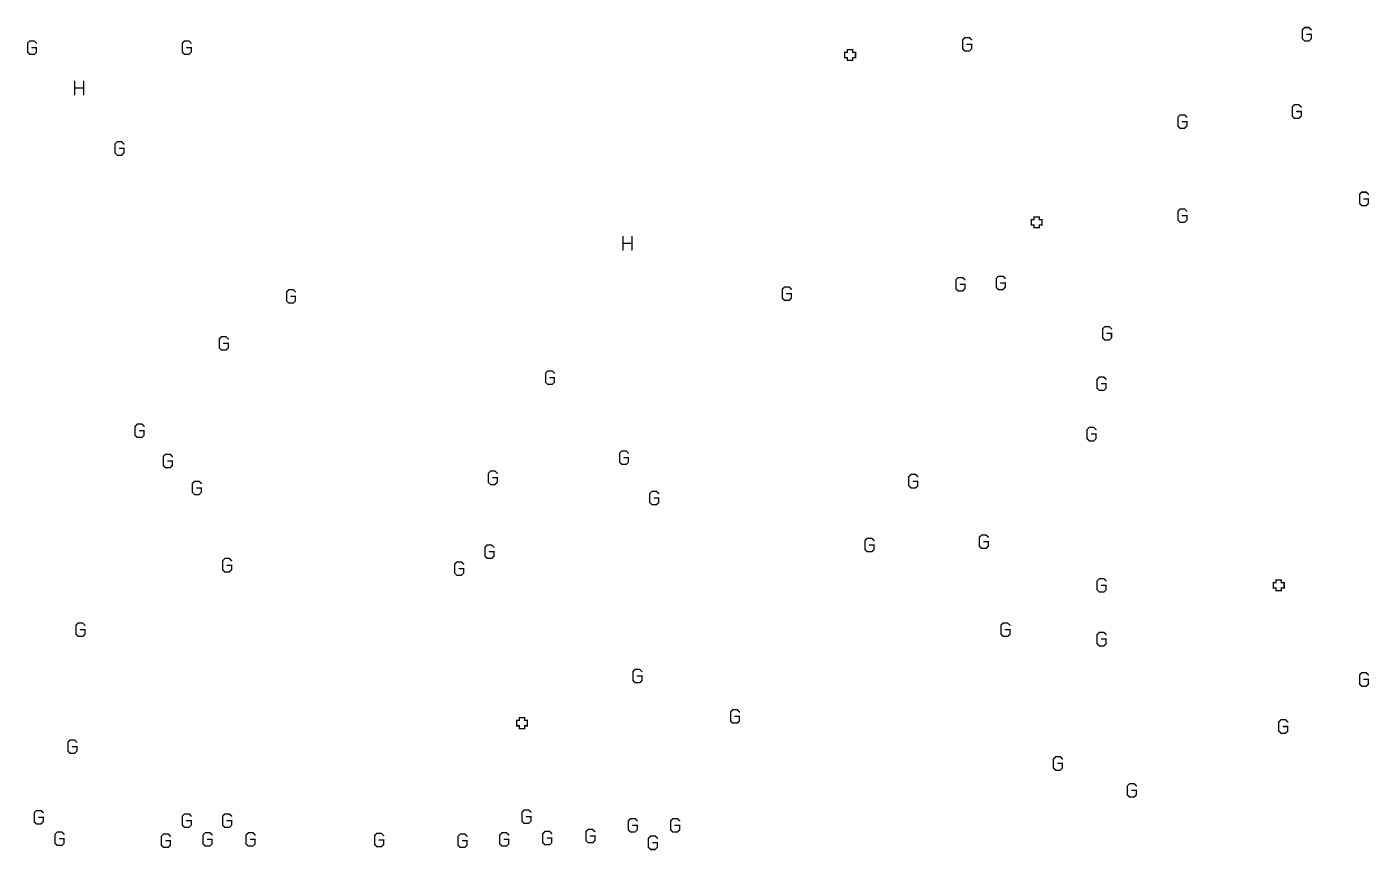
# Model space of a CAD drawing. Extents: x -9.8 to 23.3, y -7.1 to 14.3.
# Drawn here: x 4.449 to 6.444, y 2.616 to 3.841 of the extents above; entities that cross this region are included whole.
import ezdxf

# ---------------------------------------------------------------- set-up
doc = ezdxf.new("R2010")
doc.units = 0
doc.layers.add('2D_LINE_00', color=1, linetype='CONTINUOUS')

# ---------------------------------------------------------------- blocks, each defined once
blk = doc.blocks.new('SMOOTH_0$002')
at = {"const_width": 0.001}
blk.add_lwpolyline([(-0.0005, 0, 1), (0.0005, 0, 1)], format="xyb", close=True, dxfattribs=at)
blk = doc.blocks.new('DRAWING_3680')
at = {"layer": '2D_LINE_00', "const_width": 0.002}
blk.add_lwpolyline([(0, 0), (0, -0.004), (0.008, -0.004), (0.008, 0), (0.012, 0), (0.012, 0.008), (0.008, 0.008), (0.008, 0.012), (0, 0.012), (0, 0.008), (-0.004, 0.008), (-0.004, 0), (0, 0)], dxfattribs=at)
at = {"layer": '2D_LINE_00'}
for p in [(-0.004, 0.008), (-0.004, 0), (0, 0.012), (0, 0.008), (0, 0), (0, 0), (0.008, 0.012), (0.008, 0.008), (0.008, 0), (0.012, 0.008), (0.012, 0), (0, -0.004), (0.008, -0.004)]:
    blk.add_blockref('SMOOTH_0$002', p, dxfattribs=at)
blk = doc.blocks.new('DRAWING_3682')
at = {"layer": '2D_LINE_00', "const_width": 0.002}
blk.add_lwpolyline([(0, 0), (0, -0.004), (0.008, -0.004), (0.008, 0), (0.012, 0), (0.012, 0.008), (0.008, 0.008), (0.008, 0.012), (0, 0.012), (0, 0.008), (-0.004, 0.008), (-0.004, 0), (0, 0)], dxfattribs=at)
at = {"layer": '2D_LINE_00'}
for p in [(-0.004, 0.008), (-0.004, 0), (0, 0.012), (0, 0.008), (0, 0), (0, 0), (0.008, 0.012), (0.008, 0.008), (0.008, 0), (0.012, 0.008), (0.012, 0), (0, -0.004), (0.008, -0.004)]:
    blk.add_blockref('SMOOTH_0$002', p, dxfattribs=at)
blk = doc.blocks.new('DRAWING_3683')
at = {"layer": '2D_LINE_00', "const_width": 0.002}
blk.add_lwpolyline([(0, 0), (0, -0.004), (0.008, -0.004), (0.008, 0), (0.012, 0), (0.012, 0.008), (0.008, 0.008), (0.008, 0.012), (0, 0.012), (0, 0.008), (-0.004, 0.008), (-0.004, 0), (0, 0)], dxfattribs=at)
at = {"layer": '2D_LINE_00'}
for p in [(-0.004, 0.008), (-0.004, 0), (0, 0.012), (0, 0.008), (0, 0), (0, 0), (0.008, 0.012), (0.008, 0.008), (0.008, 0), (0.012, 0.008), (0.012, 0), (0, -0.004), (0.008, -0.004)]:
    blk.add_blockref('SMOOTH_0$002', p, dxfattribs=at)
blk = doc.blocks.new('DRAWING_3687')
at = {"layer": '2D_LINE_00', "const_width": 0.002}
blk.add_lwpolyline([(0, 0), (0, -0.004), (0.008, -0.004), (0.008, 0), (0.012, 0), (0.012, 0.008), (0.008, 0.008), (0.008, 0.012), (0, 0.012), (0, 0.008), (-0.004, 0.008), (-0.004, 0), (0, 0)], dxfattribs=at)
at = {"layer": '2D_LINE_00'}
for p in [(-0.004, 0.008), (-0.004, 0), (0, 0.012), (0, 0.008), (0, 0), (0, 0), (0.008, 0.012), (0.008, 0.008), (0.008, 0), (0.012, 0.008), (0.012, 0), (0, -0.004), (0.008, -0.004)]:
    blk.add_blockref('SMOOTH_0$002', p, dxfattribs=at)
blk = doc.blocks.new('DRAWING_3693')
at = {"layer": '2D_LINE_00', "const_width": 0.002}
blk.add_lwpolyline([(0, 0), (-0.00333, 0.00333), (-0.01, 0.00333), (-0.01333, 0), (-0.01333, -0.01333), (-0.01, -0.01666), (-0.00333, -0.01666), (0, -0.01333), (0, -0.00666), (-0.00667, -0.00666)], dxfattribs=at)
at = {"layer": '2D_LINE_00'}
for p in [(-0.01333, 0), (-0.01, 0.00333), (-0.00333, 0.00333), (0, 0), (-0.01333, -0.01333), (-0.01, -0.01666), (-0.00667, -0.00666), (-0.00333, -0.01666), (0, -0.00666), (0, -0.01333)]:
    blk.add_blockref('SMOOTH_0$002', p, dxfattribs=at)
blk = doc.blocks.new('DRAWING_3694')
at = {"layer": '2D_LINE_00', "const_width": 0.002}
blk.add_lwpolyline([(0, 0), (-0.00333, 0.00333), (-0.01, 0.00333), (-0.01333, 0), (-0.01333, -0.01333), (-0.01, -0.01666), (-0.00333, -0.01666), (0, -0.01333), (0, -0.00666), (-0.00667, -0.00666)], dxfattribs=at)
at = {"layer": '2D_LINE_00'}
for p in [(-0.01333, 0), (-0.01, 0.00333), (-0.00333, 0.00333), (0, 0), (-0.01333, -0.01333), (-0.01, -0.01666), (-0.00667, -0.00666), (-0.00333, -0.01666), (0, -0.00666), (0, -0.01333)]:
    blk.add_blockref('SMOOTH_0$002', p, dxfattribs=at)
blk = doc.blocks.new('DRAWING_3695')
at = {"layer": '2D_LINE_00', "const_width": 0.002}
blk.add_lwpolyline([(0, 0), (0, -0.01999), (0, -0.00999), (0.01333, -0.00999), (0.01333, 0), (0.01333, -0.01999)], dxfattribs=at)
at = {"layer": '2D_LINE_00'}
for p in [(0, 0), (0.01333, 0), (0, -0.00999), (0, -0.01999), (0.01333, -0.00999), (0.01333, -0.01999)]:
    blk.add_blockref('SMOOTH_0$002', p, dxfattribs=at)
blk = doc.blocks.new('DRAWING_3702')
at = {"layer": '2D_LINE_00', "const_width": 0.002}
blk.add_lwpolyline([(0, 0), (0, -0.01999), (0, -0.00999), (0.01333, -0.00999), (0.01333, 0), (0.01333, -0.01999)], dxfattribs=at)
at = {"layer": '2D_LINE_00'}
for p in [(0, 0), (0.01333, 0), (0, -0.00999), (0, -0.01999), (0.01333, -0.00999), (0.01333, -0.01999)]:
    blk.add_blockref('SMOOTH_0$002', p, dxfattribs=at)
blk = doc.blocks.new('DRAWING_3710')
at = {"layer": '2D_LINE_00', "const_width": 0.002}
blk.add_lwpolyline([(0, 0), (-0.00333, 0.00333), (-0.01, 0.00333), (-0.01333, 0), (-0.01333, -0.01333), (-0.01, -0.01666), (-0.00333, -0.01666), (0, -0.01333), (0, -0.00666), (-0.00667, -0.00666)], dxfattribs=at)
at = {"layer": '2D_LINE_00'}
for p in [(-0.01333, 0), (-0.01, 0.00333), (-0.00333, 0.00333), (0, 0), (-0.01333, -0.01333), (-0.01, -0.01666), (-0.00667, -0.00666), (-0.00333, -0.01666), (0, -0.00666), (0, -0.01333)]:
    blk.add_blockref('SMOOTH_0$002', p, dxfattribs=at)
blk = doc.blocks.new('DRAWING_3716')
at = {"layer": '2D_LINE_00', "const_width": 0.002}
blk.add_lwpolyline([(0, 0), (-0.00333, 0.00333), (-0.01, 0.00333), (-0.01333, 0), (-0.01333, -0.01333), (-0.01, -0.01666), (-0.00333, -0.01666), (0, -0.01333), (0, -0.00666), (-0.00667, -0.00666)], dxfattribs=at)
at = {"layer": '2D_LINE_00'}
for p in [(-0.01333, 0), (-0.01, 0.00333), (-0.00333, 0.00333), (0, 0), (-0.01333, -0.01333), (-0.01, -0.01666), (-0.00667, -0.00666), (-0.00333, -0.01666), (0, -0.00666), (0, -0.01333)]:
    blk.add_blockref('SMOOTH_0$002', p, dxfattribs=at)
blk = doc.blocks.new('DRAWING_3717')
at = {"layer": '2D_LINE_00', "const_width": 0.002}
blk.add_lwpolyline([(0, 0), (-0.00333, 0.00333), (-0.01, 0.00333), (-0.01333, 0), (-0.01333, -0.01333), (-0.01, -0.01666), (-0.00333, -0.01666), (0, -0.01333), (0, -0.00666), (-0.00667, -0.00666)], dxfattribs=at)
at = {"layer": '2D_LINE_00'}
for p in [(-0.01333, 0), (-0.01, 0.00333), (-0.00333, 0.00333), (0, 0), (-0.01333, -0.01333), (-0.01, -0.01666), (-0.00667, -0.00666), (-0.00333, -0.01666), (0, -0.00666), (0, -0.01333)]:
    blk.add_blockref('SMOOTH_0$002', p, dxfattribs=at)
blk = doc.blocks.new('DRAWING_3719')
at = {"layer": '2D_LINE_00', "const_width": 0.002}
blk.add_lwpolyline([(0, 0), (-0.00333, 0.00333), (-0.01, 0.00333), (-0.01333, 0), (-0.01333, -0.01333), (-0.01, -0.01666), (-0.00333, -0.01666), (0, -0.01333), (0, -0.00666), (-0.00667, -0.00666)], dxfattribs=at)
at = {"layer": '2D_LINE_00'}
for p in [(-0.01333, 0), (-0.01, 0.00333), (-0.00333, 0.00333), (0, 0), (-0.01333, -0.01333), (-0.01, -0.01666), (-0.00667, -0.00666), (-0.00333, -0.01666), (0, -0.00666), (0, -0.01333)]:
    blk.add_blockref('SMOOTH_0$002', p, dxfattribs=at)
blk = doc.blocks.new('DRAWING_3724')
at = {"layer": '2D_LINE_00', "const_width": 0.002}
blk.add_lwpolyline([(0, 0), (-0.00333, 0.00333), (-0.01, 0.00333), (-0.01333, 0), (-0.01333, -0.01333), (-0.01, -0.01666), (-0.00333, -0.01666), (0, -0.01333), (0, -0.00666), (-0.00667, -0.00666)], dxfattribs=at)
at = {"layer": '2D_LINE_00'}
for p in [(-0.01333, 0), (-0.01, 0.00333), (-0.00333, 0.00333), (0, 0), (-0.01333, -0.01333), (-0.01, -0.01666), (-0.00667, -0.00666), (-0.00333, -0.01666), (0, -0.00666), (0, -0.01333)]:
    blk.add_blockref('SMOOTH_0$002', p, dxfattribs=at)
blk = doc.blocks.new('DRAWING_3725')
at = {"layer": '2D_LINE_00', "const_width": 0.002}
blk.add_lwpolyline([(0, 0), (-0.00333, 0.00333), (-0.01, 0.00333), (-0.01333, 0), (-0.01333, -0.01333), (-0.01, -0.01666), (-0.00333, -0.01666), (0, -0.01333), (0, -0.00666), (-0.00667, -0.00666)], dxfattribs=at)
at = {"layer": '2D_LINE_00'}
for p in [(-0.01333, 0), (-0.01, 0.00333), (-0.00333, 0.00333), (0, 0), (-0.01333, -0.01333), (-0.01, -0.01666), (-0.00667, -0.00666), (-0.00333, -0.01666), (0, -0.00666), (0, -0.01333)]:
    blk.add_blockref('SMOOTH_0$002', p, dxfattribs=at)
blk = doc.blocks.new('DRAWING_3729')
at = {"layer": '2D_LINE_00', "const_width": 0.002}
blk.add_lwpolyline([(0, 0), (-0.00333, 0.00333), (-0.01, 0.00333), (-0.01333, 0), (-0.01333, -0.01333), (-0.01, -0.01666), (-0.00333, -0.01666), (0, -0.01333), (0, -0.00666), (-0.00667, -0.00666)], dxfattribs=at)
at = {"layer": '2D_LINE_00'}
for p in [(-0.01333, 0), (-0.01, 0.00333), (-0.00333, 0.00333), (0, 0), (-0.01333, -0.01333), (-0.01, -0.01666), (-0.00667, -0.00666), (-0.00333, -0.01666), (0, -0.00666), (0, -0.01333)]:
    blk.add_blockref('SMOOTH_0$002', p, dxfattribs=at)
blk = doc.blocks.new('DRAWING_3731')
at = {"layer": '2D_LINE_00', "const_width": 0.002}
blk.add_lwpolyline([(0, 0), (-0.00333, 0.00333), (-0.01, 0.00333), (-0.01333, 0), (-0.01333, -0.01333), (-0.01, -0.01666), (-0.00333, -0.01666), (0, -0.01333), (0, -0.00666), (-0.00667, -0.00666)], dxfattribs=at)
at = {"layer": '2D_LINE_00'}
for p in [(-0.01333, 0), (-0.01, 0.00333), (-0.00333, 0.00333), (0, 0), (-0.01333, -0.01333), (-0.01, -0.01666), (-0.00667, -0.00666), (-0.00333, -0.01666), (0, -0.00666), (0, -0.01333)]:
    blk.add_blockref('SMOOTH_0$002', p, dxfattribs=at)
blk = doc.blocks.new('DRAWING_3736')
at = {"layer": '2D_LINE_00', "const_width": 0.002}
blk.add_lwpolyline([(0, 0), (-0.00333, 0.00333), (-0.01, 0.00333), (-0.01333, 0), (-0.01333, -0.01333), (-0.01, -0.01666), (-0.00333, -0.01666), (0, -0.01333), (0, -0.00666), (-0.00667, -0.00666)], dxfattribs=at)
at = {"layer": '2D_LINE_00'}
for p in [(-0.01333, 0), (-0.01, 0.00333), (-0.00333, 0.00333), (0, 0), (-0.01333, -0.01333), (-0.01, -0.01666), (-0.00667, -0.00666), (-0.00333, -0.01666), (0, -0.00666), (0, -0.01333)]:
    blk.add_blockref('SMOOTH_0$002', p, dxfattribs=at)
blk = doc.blocks.new('DRAWING_3737')
at = {"layer": '2D_LINE_00', "const_width": 0.002}
blk.add_lwpolyline([(0, 0), (-0.00333, 0.00333), (-0.01, 0.00333), (-0.01333, 0), (-0.01333, -0.01333), (-0.01, -0.01666), (-0.00333, -0.01666), (0, -0.01333), (0, -0.00666), (-0.00667, -0.00666)], dxfattribs=at)
at = {"layer": '2D_LINE_00'}
for p in [(-0.01333, 0), (-0.01, 0.00333), (-0.00333, 0.00333), (0, 0), (-0.01333, -0.01333), (-0.01, -0.01666), (-0.00667, -0.00666), (-0.00333, -0.01666), (0, -0.00666), (0, -0.01333)]:
    blk.add_blockref('SMOOTH_0$002', p, dxfattribs=at)
blk = doc.blocks.new('DRAWING_3744')
at = {"layer": '2D_LINE_00', "const_width": 0.002}
blk.add_lwpolyline([(0, 0), (-0.00333, 0.00333), (-0.01, 0.00333), (-0.01333, 0), (-0.01333, -0.01333), (-0.01, -0.01666), (-0.00333, -0.01666), (0, -0.01333), (0, -0.00666), (-0.00667, -0.00666)], dxfattribs=at)
at = {"layer": '2D_LINE_00'}
for p in [(-0.01333, 0), (-0.01, 0.00333), (-0.00333, 0.00333), (0, 0), (-0.01333, -0.01333), (-0.01, -0.01666), (-0.00667, -0.00666), (-0.00333, -0.01666), (0, -0.00666), (0, -0.01333)]:
    blk.add_blockref('SMOOTH_0$002', p, dxfattribs=at)
blk = doc.blocks.new('DRAWING_3745')
at = {"layer": '2D_LINE_00', "const_width": 0.002}
blk.add_lwpolyline([(0, 0), (-0.00333, 0.00333), (-0.01, 0.00333), (-0.01333, 0), (-0.01333, -0.01333), (-0.01, -0.01666), (-0.00333, -0.01666), (0, -0.01333), (0, -0.00666), (-0.00667, -0.00666)], dxfattribs=at)
at = {"layer": '2D_LINE_00'}
for p in [(-0.01333, 0), (-0.01, 0.00333), (-0.00333, 0.00333), (0, 0), (-0.01333, -0.01333), (-0.01, -0.01666), (-0.00667, -0.00666), (-0.00333, -0.01666), (0, -0.00666), (0, -0.01333)]:
    blk.add_blockref('SMOOTH_0$002', p, dxfattribs=at)
blk = doc.blocks.new('DRAWING_3746')
at = {"layer": '2D_LINE_00', "const_width": 0.002}
blk.add_lwpolyline([(0, 0), (-0.00333, 0.00333), (-0.01, 0.00333), (-0.01333, 0), (-0.01333, -0.01333), (-0.01, -0.01666), (-0.00333, -0.01666), (0, -0.01333), (0, -0.00666), (-0.00667, -0.00666)], dxfattribs=at)
at = {"layer": '2D_LINE_00'}
for p in [(-0.01333, 0), (-0.01, 0.00333), (-0.00333, 0.00333), (0, 0), (-0.01333, -0.01333), (-0.01, -0.01666), (-0.00667, -0.00666), (-0.00333, -0.01666), (0, -0.00666), (0, -0.01333)]:
    blk.add_blockref('SMOOTH_0$002', p, dxfattribs=at)
blk = doc.blocks.new('DRAWING_3747')
at = {"layer": '2D_LINE_00', "const_width": 0.002}
blk.add_lwpolyline([(0, 0), (-0.00333, 0.00333), (-0.01, 0.00333), (-0.01333, 0), (-0.01333, -0.01333), (-0.01, -0.01666), (-0.00333, -0.01666), (0, -0.01333), (0, -0.00666), (-0.00667, -0.00666)], dxfattribs=at)
at = {"layer": '2D_LINE_00'}
for p in [(-0.01333, 0), (-0.01, 0.00333), (-0.00333, 0.00333), (0, 0), (-0.01333, -0.01333), (-0.01, -0.01666), (-0.00667, -0.00666), (-0.00333, -0.01666), (0, -0.00666), (0, -0.01333)]:
    blk.add_blockref('SMOOTH_0$002', p, dxfattribs=at)
blk = doc.blocks.new('DRAWING_3748')
at = {"layer": '2D_LINE_00', "const_width": 0.002}
blk.add_lwpolyline([(0, 0), (-0.00333, 0.00333), (-0.01, 0.00333), (-0.01333, 0), (-0.01333, -0.01333), (-0.01, -0.01666), (-0.00333, -0.01666), (0, -0.01333), (0, -0.00666), (-0.00667, -0.00666)], dxfattribs=at)
at = {"layer": '2D_LINE_00'}
for p in [(-0.01333, 0), (-0.01, 0.00333), (-0.00333, 0.00333), (0, 0), (-0.01333, -0.01333), (-0.01, -0.01666), (-0.00667, -0.00666), (-0.00333, -0.01666), (0, -0.00666), (0, -0.01333)]:
    blk.add_blockref('SMOOTH_0$002', p, dxfattribs=at)
blk = doc.blocks.new('DRAWING_3749')
at = {"layer": '2D_LINE_00', "const_width": 0.002}
blk.add_lwpolyline([(0, 0), (-0.00333, 0.00333), (-0.01, 0.00333), (-0.01333, 0), (-0.01333, -0.01333), (-0.01, -0.01666), (-0.00333, -0.01666), (0, -0.01333), (0, -0.00666), (-0.00667, -0.00666)], dxfattribs=at)
at = {"layer": '2D_LINE_00'}
for p in [(-0.01333, 0), (-0.01, 0.00333), (-0.00333, 0.00333), (0, 0), (-0.01333, -0.01333), (-0.01, -0.01666), (-0.00667, -0.00666), (-0.00333, -0.01666), (0, -0.00666), (0, -0.01333)]:
    blk.add_blockref('SMOOTH_0$002', p, dxfattribs=at)
blk = doc.blocks.new('DRAWING_3750')
at = {"layer": '2D_LINE_00', "const_width": 0.002}
blk.add_lwpolyline([(0, 0), (-0.00333, 0.00333), (-0.01, 0.00333), (-0.01333, 0), (-0.01333, -0.01333), (-0.01, -0.01666), (-0.00333, -0.01666), (0, -0.01333), (0, -0.00666), (-0.00667, -0.00666)], dxfattribs=at)
at = {"layer": '2D_LINE_00'}
for p in [(-0.01333, 0), (-0.01, 0.00333), (-0.00333, 0.00333), (0, 0), (-0.01333, -0.01333), (-0.01, -0.01666), (-0.00667, -0.00666), (-0.00333, -0.01666), (0, -0.00666), (0, -0.01333)]:
    blk.add_blockref('SMOOTH_0$002', p, dxfattribs=at)
blk = doc.blocks.new('DRAWING_3751')
at = {"layer": '2D_LINE_00', "const_width": 0.002}
blk.add_lwpolyline([(0, 0), (-0.00333, 0.00333), (-0.01, 0.00333), (-0.01333, 0), (-0.01333, -0.01333), (-0.01, -0.01666), (-0.00333, -0.01666), (0, -0.01333), (0, -0.00666), (-0.00667, -0.00666)], dxfattribs=at)
at = {"layer": '2D_LINE_00'}
for p in [(-0.01333, 0), (-0.01, 0.00333), (-0.00333, 0.00333), (0, 0), (-0.01333, -0.01333), (-0.01, -0.01666), (-0.00667, -0.00666), (-0.00333, -0.01666), (0, -0.00666), (0, -0.01333)]:
    blk.add_blockref('SMOOTH_0$002', p, dxfattribs=at)
blk = doc.blocks.new('DRAWING_3752')
at = {"layer": '2D_LINE_00', "const_width": 0.002}
blk.add_lwpolyline([(0, 0), (-0.00333, 0.00333), (-0.01, 0.00333), (-0.01333, 0), (-0.01333, -0.01333), (-0.01, -0.01666), (-0.00333, -0.01666), (0, -0.01333), (0, -0.00666), (-0.00667, -0.00666)], dxfattribs=at)
at = {"layer": '2D_LINE_00'}
for p in [(-0.01333, 0), (-0.01, 0.00333), (-0.00333, 0.00333), (0, 0), (-0.01333, -0.01333), (-0.01, -0.01666), (-0.00667, -0.00666), (-0.00333, -0.01666), (0, -0.00666), (0, -0.01333)]:
    blk.add_blockref('SMOOTH_0$002', p, dxfattribs=at)
blk = doc.blocks.new('DRAWING_3753')
at = {"layer": '2D_LINE_00', "const_width": 0.002}
blk.add_lwpolyline([(0, 0), (-0.00333, 0.00333), (-0.01, 0.00333), (-0.01333, 0), (-0.01333, -0.01333), (-0.01, -0.01666), (-0.00333, -0.01666), (0, -0.01333), (0, -0.00666), (-0.00667, -0.00666)], dxfattribs=at)
at = {"layer": '2D_LINE_00'}
for p in [(-0.01333, 0), (-0.01, 0.00333), (-0.00333, 0.00333), (0, 0), (-0.01333, -0.01333), (-0.01, -0.01666), (-0.00667, -0.00666), (-0.00333, -0.01666), (0, -0.00666), (0, -0.01333)]:
    blk.add_blockref('SMOOTH_0$002', p, dxfattribs=at)
blk = doc.blocks.new('DRAWING_3780')
at = {"layer": '2D_LINE_00', "const_width": 0.002}
blk.add_lwpolyline([(0, 0), (-0.00333, 0.00333), (-0.01, 0.00333), (-0.01333, 0), (-0.01333, -0.01333), (-0.01, -0.01666), (-0.00333, -0.01666), (0, -0.01333), (0, -0.00666), (-0.00667, -0.00666)], dxfattribs=at)
at = {"layer": '2D_LINE_00'}
for p in [(-0.01333, 0), (-0.01, 0.00333), (-0.00333, 0.00333), (0, 0), (-0.01333, -0.01333), (-0.01, -0.01666), (-0.00667, -0.00666), (-0.00333, -0.01666), (0, -0.00666), (0, -0.01333)]:
    blk.add_blockref('SMOOTH_0$002', p, dxfattribs=at)
blk = doc.blocks.new('DRAWING_3783')
at = {"layer": '2D_LINE_00', "const_width": 0.002}
blk.add_lwpolyline([(0, 0), (-0.00333, 0.00333), (-0.01, 0.00333), (-0.01333, 0), (-0.01333, -0.01333), (-0.01, -0.01666), (-0.00333, -0.01666), (0, -0.01333), (0, -0.00666), (-0.00667, -0.00666)], dxfattribs=at)
at = {"layer": '2D_LINE_00'}
for p in [(-0.01333, 0), (-0.01, 0.00333), (-0.00333, 0.00333), (0, 0), (-0.01333, -0.01333), (-0.01, -0.01666), (-0.00667, -0.00666), (-0.00333, -0.01666), (0, -0.00666), (0, -0.01333)]:
    blk.add_blockref('SMOOTH_0$002', p, dxfattribs=at)
blk = doc.blocks.new('DRAWING_3809')
at = {"layer": '2D_LINE_00', "const_width": 0.002}
blk.add_lwpolyline([(0, 0), (-0.00333, 0.00333), (-0.01, 0.00333), (-0.01333, 0), (-0.01333, -0.01333), (-0.01, -0.01666), (-0.00333, -0.01666), (0, -0.01333), (0, -0.00666), (-0.00667, -0.00666)], dxfattribs=at)
at = {"layer": '2D_LINE_00'}
for p in [(-0.01333, 0), (-0.01, 0.00333), (-0.00333, 0.00333), (0, 0), (-0.01333, -0.01333), (-0.01, -0.01666), (-0.00667, -0.00666), (-0.00333, -0.01666), (0, -0.00666), (0, -0.01333)]:
    blk.add_blockref('SMOOTH_0$002', p, dxfattribs=at)
blk = doc.blocks.new('DRAWING_3811')
at = {"layer": '2D_LINE_00', "const_width": 0.002}
blk.add_lwpolyline([(0, 0), (-0.00333, 0.00333), (-0.01, 0.00333), (-0.01333, 0), (-0.01333, -0.01333), (-0.01, -0.01666), (-0.00333, -0.01666), (0, -0.01333), (0, -0.00666), (-0.00667, -0.00666)], dxfattribs=at)
at = {"layer": '2D_LINE_00'}
for p in [(-0.01333, 0), (-0.01, 0.00333), (-0.00333, 0.00333), (0, 0), (-0.01333, -0.01333), (-0.01, -0.01666), (-0.00667, -0.00666), (-0.00333, -0.01666), (0, -0.00666), (0, -0.01333)]:
    blk.add_blockref('SMOOTH_0$002', p, dxfattribs=at)
blk = doc.blocks.new('DRAWING_3813')
at = {"layer": '2D_LINE_00', "const_width": 0.002}
blk.add_lwpolyline([(0, 0), (-0.00333, 0.00333), (-0.01, 0.00333), (-0.01333, 0), (-0.01333, -0.01333), (-0.01, -0.01666), (-0.00333, -0.01666), (0, -0.01333), (0, -0.00666), (-0.00667, -0.00666)], dxfattribs=at)
at = {"layer": '2D_LINE_00'}
for p in [(-0.01333, 0), (-0.01, 0.00333), (-0.00333, 0.00333), (0, 0), (-0.01333, -0.01333), (-0.01, -0.01666), (-0.00667, -0.00666), (-0.00333, -0.01666), (0, -0.00666), (0, -0.01333)]:
    blk.add_blockref('SMOOTH_0$002', p, dxfattribs=at)
blk = doc.blocks.new('DRAWING_3821')
at = {"layer": '2D_LINE_00', "const_width": 0.002}
blk.add_lwpolyline([(0, 0), (-0.00333, 0.00333), (-0.01, 0.00333), (-0.01333, 0), (-0.01333, -0.01333), (-0.01, -0.01666), (-0.00333, -0.01666), (0, -0.01333), (0, -0.00666), (-0.00667, -0.00666)], dxfattribs=at)
at = {"layer": '2D_LINE_00'}
for p in [(-0.01333, 0), (-0.01, 0.00333), (-0.00333, 0.00333), (0, 0), (-0.01333, -0.01333), (-0.01, -0.01666), (-0.00667, -0.00666), (-0.00333, -0.01666), (0, -0.00666), (0, -0.01333)]:
    blk.add_blockref('SMOOTH_0$002', p, dxfattribs=at)
blk = doc.blocks.new('DRAWING_3823')
at = {"layer": '2D_LINE_00', "const_width": 0.002}
blk.add_lwpolyline([(0, 0), (-0.00333, 0.00333), (-0.01, 0.00333), (-0.01333, 0), (-0.01333, -0.01333), (-0.01, -0.01666), (-0.00333, -0.01666), (0, -0.01333), (0, -0.00666), (-0.00667, -0.00666)], dxfattribs=at)
at = {"layer": '2D_LINE_00'}
for p in [(-0.01333, 0), (-0.01, 0.00333), (-0.00333, 0.00333), (0, 0), (-0.01333, -0.01333), (-0.01, -0.01666), (-0.00667, -0.00666), (-0.00333, -0.01666), (0, -0.00666), (0, -0.01333)]:
    blk.add_blockref('SMOOTH_0$002', p, dxfattribs=at)
blk = doc.blocks.new('DRAWING_3825')
at = {"layer": '2D_LINE_00', "const_width": 0.002}
blk.add_lwpolyline([(0, 0), (-0.00333, 0.00333), (-0.01, 0.00333), (-0.01333, 0), (-0.01333, -0.01333), (-0.01, -0.01666), (-0.00333, -0.01666), (0, -0.01333), (0, -0.00666), (-0.00667, -0.00666)], dxfattribs=at)
at = {"layer": '2D_LINE_00'}
for p in [(-0.01333, 0), (-0.01, 0.00333), (-0.00333, 0.00333), (0, 0), (-0.01333, -0.01333), (-0.01, -0.01666), (-0.00667, -0.00666), (-0.00333, -0.01666), (0, -0.00666), (0, -0.01333)]:
    blk.add_blockref('SMOOTH_0$002', p, dxfattribs=at)
blk = doc.blocks.new('DRAWING_3849')
at = {"layer": '2D_LINE_00', "const_width": 0.002}
blk.add_lwpolyline([(0, 0), (-0.00333, 0.00333), (-0.01, 0.00333), (-0.01333, 0), (-0.01333, -0.01333), (-0.01, -0.01666), (-0.00333, -0.01666), (0, -0.01333), (0, -0.00666), (-0.00667, -0.00666)], dxfattribs=at)
at = {"layer": '2D_LINE_00'}
for p in [(-0.01333, 0), (-0.01, 0.00333), (-0.00333, 0.00333), (0, 0), (-0.01333, -0.01333), (-0.01, -0.01666), (-0.00667, -0.00666), (-0.00333, -0.01666), (0, -0.00666), (0, -0.01333)]:
    blk.add_blockref('SMOOTH_0$002', p, dxfattribs=at)
blk = doc.blocks.new('DRAWING_3855')
at = {"layer": '2D_LINE_00', "const_width": 0.002}
blk.add_lwpolyline([(0, 0), (-0.00333, 0.00333), (-0.01, 0.00333), (-0.01333, 0), (-0.01333, -0.01333), (-0.01, -0.01666), (-0.00333, -0.01666), (0, -0.01333), (0, -0.00666), (-0.00667, -0.00666)], dxfattribs=at)
at = {"layer": '2D_LINE_00'}
for p in [(-0.01333, 0), (-0.01, 0.00333), (-0.00333, 0.00333), (0, 0), (-0.01333, -0.01333), (-0.01, -0.01666), (-0.00667, -0.00666), (-0.00333, -0.01666), (0, -0.00666), (0, -0.01333)]:
    blk.add_blockref('SMOOTH_0$002', p, dxfattribs=at)
blk = doc.blocks.new('DRAWING_3857')
at = {"layer": '2D_LINE_00', "const_width": 0.002}
blk.add_lwpolyline([(0, 0), (-0.00333, 0.00333), (-0.01, 0.00333), (-0.01333, 0), (-0.01333, -0.01333), (-0.01, -0.01666), (-0.00333, -0.01666), (0, -0.01333), (0, -0.00666), (-0.00667, -0.00666)], dxfattribs=at)
at = {"layer": '2D_LINE_00'}
for p in [(-0.01333, 0), (-0.01, 0.00333), (-0.00333, 0.00333), (0, 0), (-0.01333, -0.01333), (-0.01, -0.01666), (-0.00667, -0.00666), (-0.00333, -0.01666), (0, -0.00666), (0, -0.01333)]:
    blk.add_blockref('SMOOTH_0$002', p, dxfattribs=at)
blk = doc.blocks.new('DRAWING_3859')
at = {"layer": '2D_LINE_00', "const_width": 0.002}
blk.add_lwpolyline([(0, 0), (-0.00333, 0.00333), (-0.01, 0.00333), (-0.01333, 0), (-0.01333, -0.01333), (-0.01, -0.01666), (-0.00333, -0.01666), (0, -0.01333), (0, -0.00666), (-0.00667, -0.00666)], dxfattribs=at)
at = {"layer": '2D_LINE_00'}
for p in [(-0.01333, 0), (-0.01, 0.00333), (-0.00333, 0.00333), (0, 0), (-0.01333, -0.01333), (-0.01, -0.01666), (-0.00667, -0.00666), (-0.00333, -0.01666), (0, -0.00666), (0, -0.01333)]:
    blk.add_blockref('SMOOTH_0$002', p, dxfattribs=at)
blk = doc.blocks.new('DRAWING_3861')
at = {"layer": '2D_LINE_00', "const_width": 0.002}
blk.add_lwpolyline([(0, 0), (-0.00333, 0.00333), (-0.01, 0.00333), (-0.01333, 0), (-0.01333, -0.01333), (-0.01, -0.01666), (-0.00333, -0.01666), (0, -0.01333), (0, -0.00666), (-0.00667, -0.00666)], dxfattribs=at)
at = {"layer": '2D_LINE_00'}
for p in [(-0.01333, 0), (-0.01, 0.00333), (-0.00333, 0.00333), (0, 0), (-0.01333, -0.01333), (-0.01, -0.01666), (-0.00667, -0.00666), (-0.00333, -0.01666), (0, -0.00666), (0, -0.01333)]:
    blk.add_blockref('SMOOTH_0$002', p, dxfattribs=at)
blk = doc.blocks.new('DRAWING_3891')
at = {"layer": '2D_LINE_00', "const_width": 0.002}
blk.add_lwpolyline([(0, 0), (-0.00333, 0.00333), (-0.01, 0.00333), (-0.01333, 0), (-0.01333, -0.01333), (-0.01, -0.01666), (-0.00333, -0.01666), (0, -0.01333), (0, -0.00666), (-0.00667, -0.00666)], dxfattribs=at)
at = {"layer": '2D_LINE_00'}
for p in [(-0.01333, 0), (-0.01, 0.00333), (-0.00333, 0.00333), (0, 0), (-0.01333, -0.01333), (-0.01, -0.01666), (-0.00667, -0.00666), (-0.00333, -0.01666), (0, -0.00666), (0, -0.01333)]:
    blk.add_blockref('SMOOTH_0$002', p, dxfattribs=at)
blk = doc.blocks.new('DRAWING_3931')
at = {"layer": '2D_LINE_00', "const_width": 0.002}
blk.add_lwpolyline([(0, 0), (-0.00333, 0.00333), (-0.01, 0.00333), (-0.01333, 0), (-0.01333, -0.01333), (-0.01, -0.01666), (-0.00333, -0.01666), (0, -0.01333), (0, -0.00666), (-0.00667, -0.00666)], dxfattribs=at)
at = {"layer": '2D_LINE_00'}
for p in [(-0.01333, 0), (-0.01, 0.00333), (-0.00333, 0.00333), (0, 0), (-0.01333, -0.01333), (-0.01, -0.01666), (-0.00667, -0.00666), (-0.00333, -0.01666), (0, -0.00666), (0, -0.01333)]:
    blk.add_blockref('SMOOTH_0$002', p, dxfattribs=at)
blk = doc.blocks.new('DRAWING_3934')
at = {"layer": '2D_LINE_00', "const_width": 0.002}
blk.add_lwpolyline([(0, 0), (-0.00333, 0.00333), (-0.01, 0.00333), (-0.01333, 0), (-0.01333, -0.01333), (-0.01, -0.01666), (-0.00333, -0.01666), (0, -0.01333), (0, -0.00666), (-0.00667, -0.00666)], dxfattribs=at)
at = {"layer": '2D_LINE_00'}
for p in [(-0.01333, 0), (-0.01, 0.00333), (-0.00333, 0.00333), (0, 0), (-0.01333, -0.01333), (-0.01, -0.01666), (-0.00667, -0.00666), (-0.00333, -0.01666), (0, -0.00666), (0, -0.01333)]:
    blk.add_blockref('SMOOTH_0$002', p, dxfattribs=at)
blk = doc.blocks.new('DRAWING_3935')
at = {"layer": '2D_LINE_00', "const_width": 0.002}
blk.add_lwpolyline([(0, 0), (-0.00333, 0.00333), (-0.01, 0.00333), (-0.01333, 0), (-0.01333, -0.01333), (-0.01, -0.01666), (-0.00333, -0.01666), (0, -0.01333), (0, -0.00666), (-0.00667, -0.00666)], dxfattribs=at)
at = {"layer": '2D_LINE_00'}
for p in [(-0.01333, 0), (-0.01, 0.00333), (-0.00333, 0.00333), (0, 0), (-0.01333, -0.01333), (-0.01, -0.01666), (-0.00667, -0.00666), (-0.00333, -0.01666), (0, -0.00666), (0, -0.01333)]:
    blk.add_blockref('SMOOTH_0$002', p, dxfattribs=at)
blk = doc.blocks.new('DRAWING_3974')
at = {"layer": '2D_LINE_00', "const_width": 0.002}
blk.add_lwpolyline([(0, 0), (-0.00333, 0.00333), (-0.01, 0.00333), (-0.01333, 0), (-0.01333, -0.01333), (-0.01, -0.01666), (-0.00333, -0.01666), (0, -0.01333), (0, -0.00666), (-0.00667, -0.00666)], dxfattribs=at)
at = {"layer": '2D_LINE_00'}
for p in [(-0.01333, 0), (-0.01, 0.00333), (-0.00333, 0.00333), (0, 0), (-0.01333, -0.01333), (-0.01, -0.01666), (-0.00667, -0.00666), (-0.00333, -0.01666), (0, -0.00666), (0, -0.01333)]:
    blk.add_blockref('SMOOTH_0$002', p, dxfattribs=at)
blk = doc.blocks.new('DRAWING_3982')
at = {"layer": '2D_LINE_00', "const_width": 0.002}
blk.add_lwpolyline([(0, 0), (-0.00333, 0.00333), (-0.01, 0.00333), (-0.01333, 0), (-0.01333, -0.01333), (-0.01, -0.01666), (-0.00333, -0.01666), (0, -0.01333), (0, -0.00666), (-0.00667, -0.00666)], dxfattribs=at)
at = {"layer": '2D_LINE_00'}
for p in [(-0.01333, 0), (-0.01, 0.00333), (-0.00333, 0.00333), (0, 0), (-0.01333, -0.01333), (-0.01, -0.01666), (-0.00667, -0.00666), (-0.00333, -0.01666), (0, -0.00666), (0, -0.01333)]:
    blk.add_blockref('SMOOTH_0$002', p, dxfattribs=at)
blk = doc.blocks.new('DRAWING_3983')
at = {"layer": '2D_LINE_00', "const_width": 0.002}
blk.add_lwpolyline([(0, 0), (-0.00333, 0.00333), (-0.01, 0.00333), (-0.01333, 0), (-0.01333, -0.01333), (-0.01, -0.01666), (-0.00333, -0.01666), (0, -0.01333), (0, -0.00666), (-0.00667, -0.00666)], dxfattribs=at)
at = {"layer": '2D_LINE_00'}
for p in [(-0.01333, 0), (-0.01, 0.00333), (-0.00333, 0.00333), (0, 0), (-0.01333, -0.01333), (-0.01, -0.01666), (-0.00667, -0.00666), (-0.00333, -0.01666), (0, -0.00666), (0, -0.01333)]:
    blk.add_blockref('SMOOTH_0$002', p, dxfattribs=at)
blk = doc.blocks.new('DRAWING_3984')
at = {"layer": '2D_LINE_00', "const_width": 0.002}
blk.add_lwpolyline([(0, 0), (-0.00333, 0.00333), (-0.01, 0.00333), (-0.01333, 0), (-0.01333, -0.01333), (-0.01, -0.01666), (-0.00333, -0.01666), (0, -0.01333), (0, -0.00666), (-0.00667, -0.00666)], dxfattribs=at)
at = {"layer": '2D_LINE_00'}
for p in [(-0.01333, 0), (-0.01, 0.00333), (-0.00333, 0.00333), (0, 0), (-0.01333, -0.01333), (-0.01, -0.01666), (-0.00667, -0.00666), (-0.00333, -0.01666), (0, -0.00666), (0, -0.01333)]:
    blk.add_blockref('SMOOTH_0$002', p, dxfattribs=at)
blk = doc.blocks.new('DRAWING_3985')
at = {"layer": '2D_LINE_00', "const_width": 0.002}
blk.add_lwpolyline([(0, 0), (-0.00333, 0.00333), (-0.01, 0.00333), (-0.01333, 0), (-0.01333, -0.01333), (-0.01, -0.01666), (-0.00333, -0.01666), (0, -0.01333), (0, -0.00666), (-0.00667, -0.00666)], dxfattribs=at)
at = {"layer": '2D_LINE_00'}
for p in [(-0.01333, 0), (-0.01, 0.00333), (-0.00333, 0.00333), (0, 0), (-0.01333, -0.01333), (-0.01, -0.01666), (-0.00667, -0.00666), (-0.00333, -0.01666), (0, -0.00666), (0, -0.01333)]:
    blk.add_blockref('SMOOTH_0$002', p, dxfattribs=at)
blk = doc.blocks.new('DRAWING_3986')
at = {"layer": '2D_LINE_00', "const_width": 0.002}
blk.add_lwpolyline([(0, 0), (-0.00333, 0.00333), (-0.01, 0.00333), (-0.01333, 0), (-0.01333, -0.01333), (-0.01, -0.01666), (-0.00333, -0.01666), (0, -0.01333), (0, -0.00666), (-0.00667, -0.00666)], dxfattribs=at)
at = {"layer": '2D_LINE_00'}
for p in [(-0.01333, 0), (-0.01, 0.00333), (-0.00333, 0.00333), (0, 0), (-0.01333, -0.01333), (-0.01, -0.01666), (-0.00667, -0.00666), (-0.00333, -0.01666), (0, -0.00666), (0, -0.01333)]:
    blk.add_blockref('SMOOTH_0$002', p, dxfattribs=at)
blk = doc.blocks.new('DRAWING_3987')
at = {"layer": '2D_LINE_00', "const_width": 0.002}
blk.add_lwpolyline([(0, 0), (-0.00333, 0.00333), (-0.01, 0.00333), (-0.01333, 0), (-0.01333, -0.01333), (-0.01, -0.01666), (-0.00333, -0.01666), (0, -0.01333), (0, -0.00666), (-0.00667, -0.00666)], dxfattribs=at)
at = {"layer": '2D_LINE_00'}
for p in [(-0.01333, 0), (-0.01, 0.00333), (-0.00333, 0.00333), (0, 0), (-0.01333, -0.01333), (-0.01, -0.01666), (-0.00667, -0.00666), (-0.00333, -0.01666), (0, -0.00666), (0, -0.01333)]:
    blk.add_blockref('SMOOTH_0$002', p, dxfattribs=at)
blk = doc.blocks.new('DRAWING_3988')
at = {"layer": '2D_LINE_00', "const_width": 0.002}
blk.add_lwpolyline([(0, 0), (-0.00333, 0.00333), (-0.01, 0.00333), (-0.01333, 0), (-0.01333, -0.01333), (-0.01, -0.01666), (-0.00333, -0.01666), (0, -0.01333), (0, -0.00666), (-0.00667, -0.00666)], dxfattribs=at)
at = {"layer": '2D_LINE_00'}
for p in [(-0.01333, 0), (-0.01, 0.00333), (-0.00333, 0.00333), (0, 0), (-0.01333, -0.01333), (-0.01, -0.01666), (-0.00667, -0.00666), (-0.00333, -0.01666), (0, -0.00666), (0, -0.01333)]:
    blk.add_blockref('SMOOTH_0$002', p, dxfattribs=at)
blk = doc.blocks.new('DRAWING_3989')
at = {"layer": '2D_LINE_00', "const_width": 0.002}
blk.add_lwpolyline([(0, 0), (-0.00333, 0.00333), (-0.01, 0.00333), (-0.01333, 0), (-0.01333, -0.01333), (-0.01, -0.01666), (-0.00333, -0.01666), (0, -0.01333), (0, -0.00666), (-0.00667, -0.00666)], dxfattribs=at)
at = {"layer": '2D_LINE_00'}
for p in [(-0.01333, 0), (-0.01, 0.00333), (-0.00333, 0.00333), (0, 0), (-0.01333, -0.01333), (-0.01, -0.01666), (-0.00667, -0.00666), (-0.00333, -0.01666), (0, -0.00666), (0, -0.01333)]:
    blk.add_blockref('SMOOTH_0$002', p, dxfattribs=at)
blk = doc.blocks.new('DRAWING_3990')
at = {"layer": '2D_LINE_00', "const_width": 0.002}
blk.add_lwpolyline([(0, 0), (-0.00333, 0.00333), (-0.01, 0.00333), (-0.01333, 0), (-0.01333, -0.01333), (-0.01, -0.01666), (-0.00333, -0.01666), (0, -0.01333), (0, -0.00666), (-0.00667, -0.00666)], dxfattribs=at)
at = {"layer": '2D_LINE_00'}
for p in [(-0.01333, 0), (-0.01, 0.00333), (-0.00333, 0.00333), (0, 0), (-0.01333, -0.01333), (-0.01, -0.01666), (-0.00667, -0.00666), (-0.00333, -0.01666), (0, -0.00666), (0, -0.01333)]:
    blk.add_blockref('SMOOTH_0$002', p, dxfattribs=at)
blk = doc.blocks.new('DRAWING_3991')
at = {"layer": '2D_LINE_00', "const_width": 0.002}
blk.add_lwpolyline([(0, 0), (-0.00333, 0.00333), (-0.01, 0.00333), (-0.01333, 0), (-0.01333, -0.01333), (-0.01, -0.01666), (-0.00333, -0.01666), (0, -0.01333), (0, -0.00666), (-0.00667, -0.00666)], dxfattribs=at)
at = {"layer": '2D_LINE_00'}
for p in [(-0.01333, 0), (-0.01, 0.00333), (-0.00333, 0.00333), (0, 0), (-0.01333, -0.01333), (-0.01, -0.01666), (-0.00667, -0.00666), (-0.00333, -0.01666), (0, -0.00666), (0, -0.01333)]:
    blk.add_blockref('SMOOTH_0$002', p, dxfattribs=at)
blk = doc.blocks.new('DRAWING_3996')
at = {"layer": '2D_LINE_00', "const_width": 0.002}
blk.add_lwpolyline([(0, 0), (-0.00333, 0.00333), (-0.01, 0.00333), (-0.01333, 0), (-0.01333, -0.01333), (-0.01, -0.01666), (-0.00333, -0.01666), (0, -0.01333), (0, -0.00666), (-0.00667, -0.00666)], dxfattribs=at)
at = {"layer": '2D_LINE_00'}
for p in [(-0.01333, 0), (-0.01, 0.00333), (-0.00333, 0.00333), (0, 0), (-0.01333, -0.01333), (-0.01, -0.01666), (-0.00667, -0.00666), (-0.00333, -0.01666), (0, -0.00666), (0, -0.01333)]:
    blk.add_blockref('SMOOTH_0$002', p, dxfattribs=at)
blk = doc.blocks.new('DRAWING_3997')
at = {"layer": '2D_LINE_00', "const_width": 0.002}
blk.add_lwpolyline([(0, 0), (-0.00333, 0.00333), (-0.01, 0.00333), (-0.01333, 0), (-0.01333, -0.01333), (-0.01, -0.01666), (-0.00333, -0.01666), (0, -0.01333), (0, -0.00666), (-0.00667, -0.00666)], dxfattribs=at)
at = {"layer": '2D_LINE_00'}
for p in [(-0.01333, 0), (-0.01, 0.00333), (-0.00333, 0.00333), (0, 0), (-0.01333, -0.01333), (-0.01, -0.01666), (-0.00667, -0.00666), (-0.00333, -0.01666), (0, -0.00666), (0, -0.01333)]:
    blk.add_blockref('SMOOTH_0$002', p, dxfattribs=at)
blk = doc.blocks.new('DRAWING_4006')
at = {"layer": '2D_LINE_00', "const_width": 0.002}
blk.add_lwpolyline([(0, 0), (-0.00333, 0.00333), (-0.01, 0.00333), (-0.01333, 0), (-0.01333, -0.01333), (-0.01, -0.01666), (-0.00333, -0.01666), (0, -0.01333), (0, -0.00666), (-0.00667, -0.00666)], dxfattribs=at)
at = {"layer": '2D_LINE_00'}
for p in [(-0.01333, 0), (-0.01, 0.00333), (-0.00333, 0.00333), (0, 0), (-0.01333, -0.01333), (-0.01, -0.01666), (-0.00667, -0.00666), (-0.00333, -0.01666), (0, -0.00666), (0, -0.01333)]:
    blk.add_blockref('SMOOTH_0$002', p, dxfattribs=at)
blk = doc.blocks.new('DRAWING_4007')
at = {"layer": '2D_LINE_00', "const_width": 0.002}
blk.add_lwpolyline([(0, 0), (-0.00333, 0.00333), (-0.01, 0.00333), (-0.01333, 0), (-0.01333, -0.01333), (-0.01, -0.01666), (-0.00333, -0.01666), (0, -0.01333), (0, -0.00666), (-0.00667, -0.00666)], dxfattribs=at)
at = {"layer": '2D_LINE_00'}
for p in [(-0.01333, 0), (-0.01, 0.00333), (-0.00333, 0.00333), (0, 0), (-0.01333, -0.01333), (-0.01, -0.01666), (-0.00667, -0.00666), (-0.00333, -0.01666), (0, -0.00666), (0, -0.01333)]:
    blk.add_blockref('SMOOTH_0$002', p, dxfattribs=at)
blk = doc.blocks.new('DRAWING_4013')
at = {"layer": '2D_LINE_00', "const_width": 0.002}
blk.add_lwpolyline([(0, 0), (-0.00333, 0.00333), (-0.01, 0.00333), (-0.01333, 0), (-0.01333, -0.01333), (-0.01, -0.01666), (-0.00333, -0.01666), (0, -0.01333), (0, -0.00666), (-0.00667, -0.00666)], dxfattribs=at)
at = {"layer": '2D_LINE_00'}
for p in [(-0.01333, 0), (-0.01, 0.00333), (-0.00333, 0.00333), (0, 0), (-0.01333, -0.01333), (-0.01, -0.01666), (-0.00667, -0.00666), (-0.00333, -0.01666), (0, -0.00666), (0, -0.01333)]:
    blk.add_blockref('SMOOTH_0$002', p, dxfattribs=at)
blk = doc.blocks.new('DRAWING_4014')
at = {"layer": '2D_LINE_00', "const_width": 0.002}
blk.add_lwpolyline([(0, 0), (-0.00333, 0.00333), (-0.01, 0.00333), (-0.01333, 0), (-0.01333, -0.01333), (-0.01, -0.01666), (-0.00333, -0.01666), (0, -0.01333), (0, -0.00666), (-0.00667, -0.00666)], dxfattribs=at)
at = {"layer": '2D_LINE_00'}
for p in [(-0.01333, 0), (-0.01, 0.00333), (-0.00333, 0.00333), (0, 0), (-0.01333, -0.01333), (-0.01, -0.01666), (-0.00667, -0.00666), (-0.00333, -0.01666), (0, -0.00666), (0, -0.01333)]:
    blk.add_blockref('SMOOTH_0$002', p, dxfattribs=at)
blk = doc.blocks.new('DRAWING_4017')
at = {"layer": '2D_LINE_00', "const_width": 0.002}
blk.add_lwpolyline([(0, 0), (-0.00333, 0.00333), (-0.01, 0.00333), (-0.01333, 0), (-0.01333, -0.01333), (-0.01, -0.01666), (-0.00333, -0.01666), (0, -0.01333), (0, -0.00666), (-0.00667, -0.00666)], dxfattribs=at)
at = {"layer": '2D_LINE_00'}
for p in [(-0.01333, 0), (-0.01, 0.00333), (-0.00333, 0.00333), (0, 0), (-0.01333, -0.01333), (-0.01, -0.01666), (-0.00667, -0.00666), (-0.00333, -0.01666), (0, -0.00666), (0, -0.01333)]:
    blk.add_blockref('SMOOTH_0$002', p, dxfattribs=at)

msp = doc.modelspace()

# ---------------------------------------------------------------- block references
for name, p in [('DRAWING_3823', (6.35833, 3.83666)), ('DRAWING_3737', (4.46333, 3.81666)), ('DRAWING_3736', (4.69333, 3.81666)), ('DRAWING_3825', (5.85333, 3.82166)), ('DRAWING_3680', (5.66878, 3.79515)), ('DRAWING_3695', (4.52, 3.75999)), ('DRAWING_3821', (6.34333, 3.72166)), ('DRAWING_3997', (6.17333, 3.70666)), ('DRAWING_4017', (4.59333, 3.66666)), ('DRAWING_3983', (6.44333, 3.59166)), ('DRAWING_3682', (5.946, 3.546)), ('DRAWING_3996', (6.17333, 3.56666)), ('DRAWING_3702', (5.335, 3.52899)), ('DRAWING_4014', (5.58533, 3.45066)), ('DRAWING_3780', (5.84333, 3.46466)), ('DRAWING_3753', (5.90333, 3.46666)), ('DRAWING_4013', (4.84833, 3.44666)), ('DRAWING_3752', (6.06133, 3.39166)), ('DRAWING_4007', (4.74833, 3.37666)), ('DRAWING_3724', (5.23333, 3.32566)), ('DRAWING_3751', (6.05333, 3.31666)), ('DRAWING_3990', (4.62333, 3.24666)), ('DRAWING_3719', (6.03833, 3.24166)), ('DRAWING_3988', (4.66533, 3.20166)), ('DRAWING_3861', (5.34333, 3.20666)), ('DRAWING_3857', (5.14833, 3.17666)), ('DRAWING_3809', (5.77333, 3.17166)), ('DRAWING_3986', (4.70833, 3.16166)), ('DRAWING_3855', (5.38833, 3.14666)), ('DRAWING_3811', (5.70833, 3.07666)), ('DRAWING_3813', (5.87833, 3.08166)), ('DRAWING_3859', (5.14333, 3.06666)), ('DRAWING_3984', (4.75333, 3.04666)), ('DRAWING_3891', (5.09833, 3.04166)), ('DRAWING_3750', (6.05333, 3.01666)), ('DRAWING_3687', (6.306, 3.006)), ('DRAWING_3694', (4.53533, 2.95066)), ('DRAWING_3693', (5.91033, 2.95066)), ('DRAWING_3749', (6.05333, 2.93666)), ('DRAWING_3748', (5.36333, 2.88166)), ('DRAWING_3783', (6.44333, 2.87666)), ('DRAWING_3683', (5.181, 2.801)), ('DRAWING_3982', (5.50833, 2.82166)), ('DRAWING_3710', (6.32333, 2.80666)), ('DRAWING_3717', (4.52333, 2.77666)), ('DRAWING_3716', (5.98833, 2.75166)), ('DRAWING_3849', (6.09833, 2.71166)), ('DRAWING_3974', (4.47333, 2.67166)), ('DRAWING_3935', (5.19833, 2.67266)), ('DRAWING_3989', (4.69333, 2.66666)), ('DRAWING_3985', (4.75333, 2.66666)), ('DRAWING_3731', (5.35633, 2.65966)), ('DRAWING_3747', (5.41933, 2.65966)), ('DRAWING_3931', (4.50433, 2.63966)), ('DRAWING_3991', (4.66233, 2.63666)), ('DRAWING_3987', (4.72433, 2.63866)), ('DRAWING_3744', (4.78833, 2.63866)), ('DRAWING_3745', (4.97933, 2.63766)), ('DRAWING_4006', (5.10333, 2.63666)), ('DRAWING_3725', (5.16533, 2.63866)), ('DRAWING_3746', (5.22933, 2.64066)), ('DRAWING_3934', (5.29333, 2.64366)), ('DRAWING_3729', (5.38633, 2.63366))]:
    msp.add_blockref(name, p)

doc.saveas('drawing.dxf')
